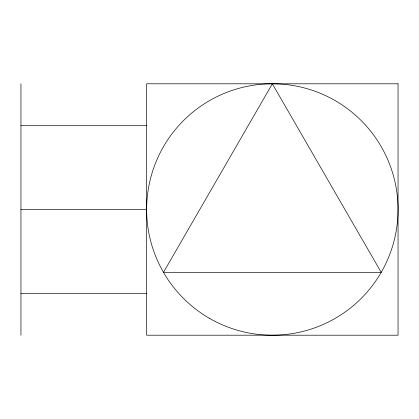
<?xml version="1.0" encoding="UTF-8"?>
<svg xmlns="http://www.w3.org/2000/svg" width="419" height="419" viewBox="0 0 419 419"><rect width="100%" height="100%" fill="white"/><g stroke="black" fill="none" stroke-linecap="round" stroke-linejoin="round"><path stroke-width="0.63" d="M20.95 125.7L146.65 125.7M20.95 209.5L146.65 209.5M20.95 293.3L146.65 293.3M20.95 83.8L20.95 335.2M272.35 83.8L163.489 272.35L381.211 272.35L272.35 83.8M398.05 83.8L146.65 83.8L146.65 335.2L398.05 335.2L398.05 83.8M209.5 318.361A125.7 125.7 0 0 0 398.05 209.5A125.7 125.7 0 0 0 209.5 100.639A125.7 125.7 0 0 0 209.5 318.361"/></g></svg>
